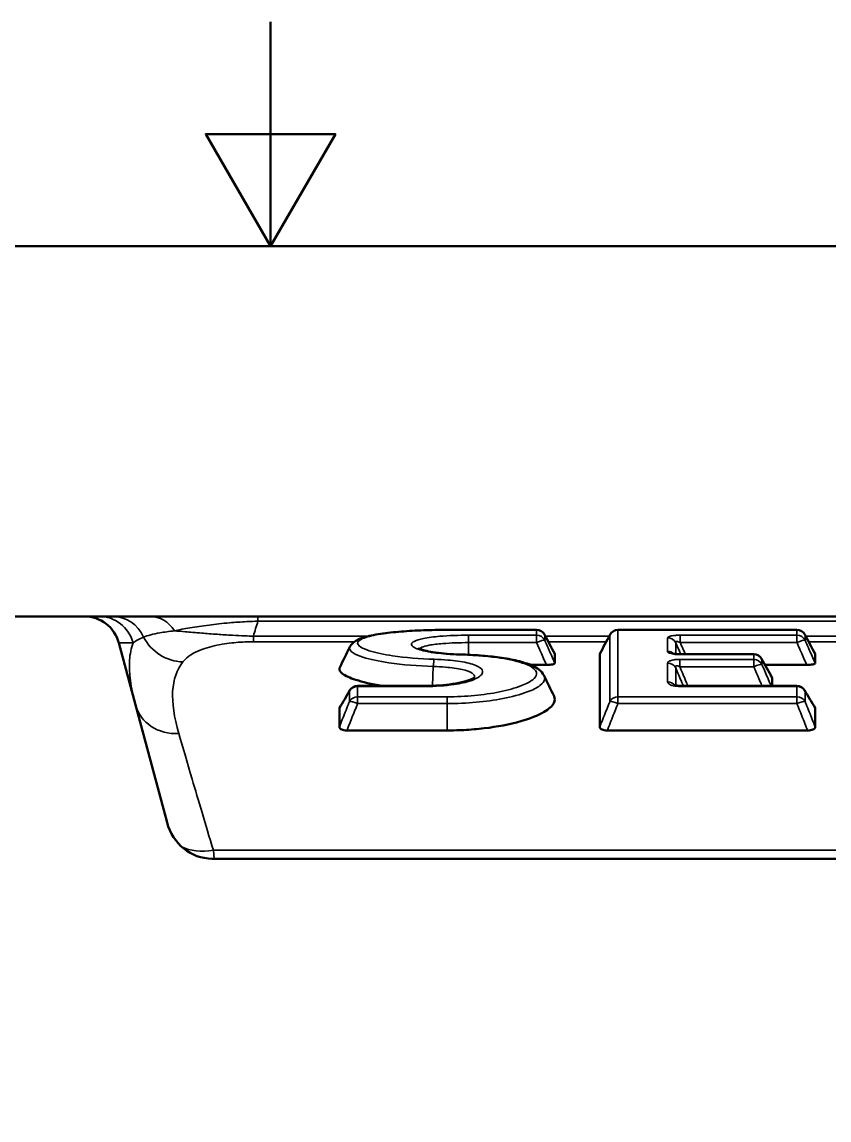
# Model space of a CAD drawing. Header units: millimetres. Extents: x 0 to 2181, y -65 to 1050.
# Drawn here: x 714.8 to 804.7, y 927.6 to 1050 of the extents above; entities that cross this region are included whole.
import ezdxf

# ---------------------------------------------------------------- set-up
doc = ezdxf.new("R2010")
doc.units = ezdxf.units.MM
doc.header["$LTSCALE"] = 2.5
for name, color, linetype, lineweight in [('Rahmen_0', 7, 'Continuous', 50), ('Sichtbar (ISO)', 7, 'Continuous', 50), ('Sichtbar schmal (ISO)', 7, 'Continuous', 35)]:
    doc.layers.add(name, color=color, linetype=linetype, lineweight=lineweight)

# ---------------------------------------------------------------- blocks, each defined once
blk = doc.blocks.new('Ränder Standardrahmen')
at = {"layer": 'Rahmen_0', "flags": 128}
for points in [[(297, 420), (297, 410), (294.113, 415), (299.887, 415), (297, 410)], [(10, 10), (10, 410), (584, 410), (584, 10), (10, 10)]]:
    blk.add_lwpolyline(points, dxfattribs=at)

msp = doc.modelspace()

# ---------------------------------------------------------------- linework, layer by layer
at = {"layer": 'Sichtbar (ISO)'}
for p, q in [((1241.09, 983.765), (357.662, 983.765)), ((762.157, 982.259), (772.123, 982.259)), ((781.192, 982.259), (801.123, 982.259)), ((730.961, 960.791), (725.6, 980.8)), ((774.157, 979.571), (774.157, 978.547)), ((779.157, 971.448), (779.157, 979.571)), ((788.072, 979.539), (796.321, 979.539)), ((803.157, 979.571), (803.157, 978.547)), ((773.223, 978.35), (771.457, 978.35)), ((802.223, 978.35), (797.573, 978.35)), ((798.357, 976.926), (798.357, 976.026)), ((752.192, 976.026), (759.757, 976.026)), ((788.143, 976.026), (801.123, 976.026)), ((750.157, 971.448), (750.157, 973.499)), ((803.157, 973.499), (803.157, 971.448)), ((762.157, 971.053), (750.998, 971.053)), ((802.317, 971.053), (779.998, 971.053)), ((979.368, 956.765), (735.957, 956.765))]:
    msp.add_line(p, q, dxfattribs=at)
for centre, radius, start, end in [((721.736, 979.765), 4, 15, 90), ((772.123, 981.259), 1, 28.25019, 90), ((781.192, 981.259), 1, 90, 151.74981), ((801.123, 981.259), 1, 28.25019, 90), ((796.321, 978.539), 1, 29.25574, 90), ((752.192, 975.026), 1, 90, 149.50579), ((801.123, 975.026), 1, 30.49421, 90)]:
    msp.add_arc(centre, radius, start, end, dxfattribs=at)
for centre, major_axis, ratio, start_param, end_param in [((-1467.252, 310.331), (2416.097, -19.031), 0.7503973, 0.388556, 0.3898274), ((3020.567, 310.331), (-2416.097, -19.031), 0.7503973, 5.893358, 5.8946293), ((-1438.252, 310.331), (2416.097, -19.031), 0.7503973, 0.388556, 0.3898274), ((-885.473, 454.171), (-1825.771, 16.83), 0.7501514, 3.5454969, 3.5471266), ((1970.57, 576.504), (1333.398, 14.593), 0.7498192, 2.7165016, 2.7186406), ((-417.255, 576.504), (-1333.398, 14.593), 0.7498192, 3.5645447, 3.5666837), ((735.791, 962.086), (1.383, -5.161), 0.9357712, 4.712389, 6.0375111)]:
    msp.add_ellipse(centre, major_axis=major_axis, ratio=ratio, start_param=start_param, end_param=end_param, dxfattribs=at)
for points, knots in [([(751.325, 980.366), (751.405, 980.53), (751.507, 980.655), (751.777, 980.924), (751.949, 981.03), (752.591, 981.366), (753.113, 981.505), (754.361, 981.769), (755.086, 981.874), (756.623, 982.044), (757.436, 982.108), (759.106, 982.202), (759.963, 982.232), (761.268, 982.255), (761.713, 982.259), (762.157, 982.259)], [1.2419098, 1.2419098, 1.2419098, 1.2419098, 1.2955342, 1.2955342, 1.3845932, 1.3845932, 1.6234601, 1.6234601, 1.8800416, 1.8800416, 2.136623, 2.136623, 2.3932045, 2.3932045, 2.5248171, 2.5248171, 2.5248171, 2.5248171]), ([(758.98, 980.204), (758.98, 980.204), (758.994, 980.194), (759.059, 980.16), (759.126, 980.129), (759.333, 980.052), (759.494, 980.003), (759.94, 979.89), (760.248, 979.829), (760.972, 979.714), (761.399, 979.663), (762.283, 979.582), (762.743, 979.552), (763.347, 979.527), (763.487, 979.522), (763.626, 979.519)], [0.98715075, 0.98715075, 0.98715075, 0.98715075, 1.02763301, 1.02763301, 1.09016146, 1.09016146, 1.17928779, 1.17928779, 1.30408415, 1.30408415, 1.45004615, 1.45004615, 1.59600815, 1.59600815, 1.63941195, 1.63941195, 1.63941195, 1.63941195]), ([(763.626, 979.519), (764.38, 979.497), (765.129, 979.46), (766.597, 979.348), (767.317, 979.273), (768.7, 979.081), (769.364, 978.963), (770.598, 978.667), (771.167, 978.492), (771.924, 978.135), (772.16, 978.001), (772.601, 977.655), (772.813, 977.439), (772.961, 977.137)], [-0.0000158, -0.0000158, -0.0000158, -0.0000158, 0.2229703, 0.2229703, 0.4459565, 0.4459565, 0.6689427, 0.6689427, 0.8919289, 0.8919289, 1.003422, 1.003422, 1.1149151, 1.1149151, 1.1149151, 1.1149151]), ([(787.321, 979.622), (787.321, 979.622), (787.321, 979.621), (787.326, 979.62), (787.336, 979.616), (787.37, 979.606), (787.394, 979.6), (787.461, 979.586), (787.505, 979.578), (787.614, 979.563), (787.681, 979.556), (787.839, 979.544), (787.932, 979.54), (788.042, 979.539), (788.057, 979.539), (788.072, 979.539)], [0.08182257, 0.08182257, 0.08182257, 0.08182257, 0.08645637, 0.08645637, 0.10316341, 0.10316341, 0.12266543, 0.12266543, 0.14607042, 0.14607042, 0.17439244, 0.17439244, 0.20873307, 0.20873307, 0.21423887, 0.21423887, 0.21423887, 0.21423887]), ([(754.888, 976.026), (753.735, 976.217), (752.752, 976.446), (751.335, 976.905), (750.824, 977.135), (750.231, 977.584), (750.114, 977.795), (750.179, 978.023), (750.188, 978.047), (750.2, 978.07)], [1.86608742, 1.86608742, 1.86608742, 1.86608742, 2.22843328, 2.22843328, 2.53334085, 2.53334085, 2.80113137, 2.80113137, 2.83285871, 2.83285871, 2.83285871, 2.83285871]), ([(774.157, 978.547), (774.157, 978.52), (774.134, 978.494), (774.042, 978.446), (773.978, 978.425), (773.815, 978.39), (773.72, 978.377), (773.492, 978.355), (773.358, 978.35), (773.223, 978.35)], [0, 0, 0, 0, 0.03758467, 0.03758467, 0.0721228, 0.0721228, 0.1061633, 0.1061633, 0.1466204, 0.1466204, 0.1466204, 0.1466204]), ([(803.157, 978.547), (803.157, 978.52), (803.134, 978.494), (803.042, 978.446), (802.978, 978.425), (802.815, 978.39), (802.72, 978.377), (802.492, 978.355), (802.358, 978.35), (802.223, 978.35)], [0, 0, 0, 0, 0.03758503, 0.03758503, 0.07212124, 0.07212124, 0.10616348, 0.10616348, 0.1466204, 0.1466204, 0.1466204, 0.1466204]), ([(759.757, 976.026), (760.276, 976.026), (760.794, 976.043), (761.81, 976.111), (762.309, 976.163), (763.252, 976.302), (763.698, 976.39), (764.441, 976.588), (764.747, 976.698), (765.079, 976.86), (765.166, 976.919), (765.209, 976.955), (765.214, 976.96), (765.214, 976.96)], [0, 0, 0, 0, 0.16203459, 0.16203459, 0.32406917, 0.32406917, 0.48610376, 0.48610376, 0.63486041, 0.63486041, 0.72653242, 0.72653242, 0.75523748, 0.75523748, 0.75523748, 0.75523748]), ([(787.429, 976.127), (787.429, 976.127), (787.429, 976.127), (787.431, 976.126), (787.438, 976.123), (787.464, 976.113), (787.484, 976.106), (787.538, 976.09), (787.575, 976.081), (787.667, 976.063), (787.725, 976.053), (787.864, 976.037), (787.948, 976.031), (788.07, 976.027), (788.106, 976.026), (788.143, 976.026)], [0.08465797, 0.08465797, 0.08465797, 0.08465797, 0.08634237, 0.08634237, 0.1031908, 0.1031908, 0.12205062, 0.12205062, 0.14446229, 0.14446229, 0.17188829, 0.17188829, 0.20560277, 0.20560277, 0.21973852, 0.21973852, 0.21973852, 0.21973852]), ([(774.073, 974.868), (774.192, 974.626), (774.186, 974.372), (773.878, 973.773), (773.499, 973.439), (772.286, 972.731), (771.383, 972.377), (769.136, 971.734), (767.741, 971.466), (765.547, 971.205), (764.789, 971.141), (763.509, 971.075), (762.991, 971.059), (762.366, 971.054), (762.262, 971.053), (762.157, 971.053)], [2.8555833, 2.8555833, 2.8555833, 2.8555833, 3.0885799, 3.0885799, 3.3888088, 3.3888088, 3.7623831, 3.7623831, 4.2038263, 4.2038263, 4.4274119, 4.4274119, 4.5765856, 4.5765856, 4.6063883, 4.6063883, 4.6063883, 4.6063883]), ([(750.998, 971.053), (750.885, 971.053), (750.773, 971.062), (750.574, 971.098), (750.489, 971.123), (750.342, 971.187), (750.284, 971.224), (750.214, 971.294), (750.193, 971.323), (750.164, 971.385), (750.157, 971.417), (750.157, 971.448)], [0, 0, 0, 0, 0.03402914, 0.03402914, 0.06489245, 0.06489245, 0.09648069, 0.09648069, 0.11798213, 0.11798213, 0.14053791, 0.14053791, 0.14053791, 0.14053791]), ([(779.998, 971.053), (779.885, 971.053), (779.773, 971.062), (779.574, 971.098), (779.489, 971.123), (779.342, 971.187), (779.284, 971.224), (779.214, 971.294), (779.193, 971.323), (779.164, 971.385), (779.157, 971.417), (779.157, 971.448)], [0, 0, 0, 0, 0.03402974, 0.03402974, 0.06489151, 0.06489151, 0.09648324, 0.09648324, 0.11798013, 0.11798013, 0.14053792, 0.14053792, 0.14053792, 0.14053792]), ([(803.157, 971.448), (803.157, 971.388), (803.133, 971.328), (803.036, 971.228), (802.975, 971.187), (802.823, 971.122), (802.738, 971.098), (802.539, 971.062), (802.429, 971.053), (802.317, 971.053)], [0, 0, 0, 0, 0.04246359, 0.04246359, 0.07630462, 0.07630462, 0.1072296, 0.1072296, 0.14101734, 0.14101734, 0.14101734, 0.14101734])]:
    msp.add_open_spline(points, degree=3, knots=knots, dxfattribs=at)
for points in [[(750.2, 978.07), (750.575, 978.835), (750.95, 979.6), (751.325, 980.366)], [(774.152, 979.591), (774.156, 979.584), (774.157, 979.578), (774.157, 979.571)], [(779.157, 979.571), (779.157, 979.578), (779.159, 979.584), (779.163, 979.591)], [(803.152, 979.591), (803.156, 979.584), (803.157, 979.578), (803.157, 979.571)], [(772.961, 977.137), (773.332, 976.381), (773.702, 975.624), (774.073, 974.868)], [(798.347, 976.965), (798.354, 976.952), (798.357, 976.939), (798.357, 976.926)], [(750.157, 973.499), (750.157, 973.524), (750.164, 973.548), (750.178, 973.572)], [(803.137, 973.572), (803.151, 973.548), (803.157, 973.524), (803.157, 973.499)]]:
    msp.add_open_spline(points, degree=3, dxfattribs=at)
at = {"layer": 'Sichtbar schmal (ISO)'}
for p, q in [((741.09, 983.229), (741.09, 983.765)), ((741.09, 983.229), (974.235, 983.229)), ((753.392, 981.561), (740.589, 981.561)), ((740.589, 981.561), (740.589, 980.936)), ((762.157, 982.259), (762.157, 982.241)), ((762.157, 982.241), (772.123, 982.241)), ((772.122, 981.666), (764.557, 981.666)), ((764.557, 979.484), (764.557, 981.666)), ((772.122, 981.666), (772.122, 980.84)), ((772.123, 982.259), (772.123, 982.241)), ((780.219, 981.561), (773.096, 981.561)), ((781.192, 982.241), (781.192, 982.259)), ((781.192, 982.241), (801.123, 982.241)), ((788.128, 980.84), (788.128, 981.666)), ((801.122, 981.666), (788.128, 981.666)), ((801.122, 981.666), (801.122, 980.84)), ((801.123, 982.259), (801.123, 982.241)), ((809.219, 981.561), (802.096, 981.561)), ((725.6, 980.8), (727.182, 980.8)), ((740.589, 980.936), (751.819, 980.936)), ((764.557, 980.84), (772.122, 980.84)), ((773.431, 980.936), (779.884, 980.936)), ((788.128, 980.84), (801.122, 980.84)), ((802.431, 980.936), (808.884, 980.936)), ((788.072, 979.539), (788.072, 979.501)), ((788.072, 979.501), (796.321, 979.501)), ((788.072, 978.16), (788.072, 978.966)), ((796.321, 978.966), (788.072, 978.966)), ((796.321, 979.539), (796.321, 979.501)), ((796.321, 978.966), (796.321, 978.16)), ((760.529, 976.039), (760.624, 978.182)), ((788.072, 978.16), (796.321, 978.16)), ((752.192, 975.953), (752.192, 976.026)), ((752.192, 975.953), (759.757, 975.953)), ((759.757, 976.026), (759.757, 975.953)), ((788.143, 976.026), (788.143, 975.953)), ((788.143, 975.953), (801.123, 975.953)), ((801.123, 976.026), (801.123, 975.953)), ((752.191, 974.046), (752.191, 974.807)), ((762.157, 974.807), (752.191, 974.807)), ((752.191, 974.046), (762.157, 974.046)), ((762.157, 971.053), (762.157, 974.807)), ((781.191, 974.046), (781.191, 974.807)), ((801.124, 974.807), (781.191, 974.807)), ((781.191, 974.046), (801.124, 974.046)), ((801.124, 974.807), (801.124, 974.046)), ((736.122, 957.695), (979.203, 957.695)), ((736.216, 956.765), (736.122, 957.695))]:
    msp.add_line(p, q, dxfattribs=at)
for centre, major_axis, ratio, start_param, end_param in [((723.368, 979.765), (0, 4), 0.98712, 4.9741884, 6.2831853), ((724.847, 979.765), (0, 4), 0.9673104, 5.1499951, 6.2831853), ((729.075, 979.765), (0, 4), 0.8471969, 5.3522162, 6.2831853), ((732.733, 983.579), (4.014, -2.981), 0.9663281, 4.2448553, 5.3349216), ((772.122, 980.688), (1, -0.001), 0.9785599, 0.4381037, 1.571452), ((772.123, 981.259), (-1, 0.001), 0.9822514, 3.5804957, 4.7132274), ((772.123, 981.259), (0.881, 0.473), 0.6116387, 6.1822643, 6.2831853), ((781.192, 981.259), (-1, -0.001), 0.9822514, 4.7115506, 5.8442822), ((781.192, 981.259), (-0.881, 0.473), 0.6116387, 0, 0.100921), ((786.722, 980.402), (1, -0.001), 0.9766086, 0.4377636, 1.5713663), ((801.122, 980.688), (1, -0.001), 0.9785599, 0.4381037, 1.571452), ((801.123, 981.259), (-1, 0.001), 0.9822514, 3.5804957, 4.7132274), ((801.123, 981.259), (0.881, 0.473), 0.6116387, 6.1822643, 6.2831853), ((772.122, 980.688), (0.914, 0.405), 0.1390149, 0.0883457, 1.5093177), ((801.122, 980.688), (0.914, 0.405), 0.1390149, 0.0883457, 1.5093177), ((760.717, 978.029), (0.03, 1), 0.0986167, 0.2932275, 1.4199739), ((763.598, 978.519), (0.028, 1), 0.0991339, 0, 0.2778268), ((786.722, 978.901), (1, 0), 0.9652428, 0.8036855, 1.5709556), ((796.321, 978.539), (-1, 0), 0.9622106, 3.5780041, 4.7124554), ((796.321, 978.008), (1, 0), 0.9575484, 0.4362782, 1.5707287), ((796.321, 978.539), (0.872, 0.489), 0.60795, 6.1377045, 6.2831853), ((786.722, 977.609), (1, 0), 0.9538792, 0.4362482, 1.5706295), ((796.321, 978.008), (0.92, 0.392), 0.1398594, 0.1233367, 1.5113007), ((786.722, 975.528), (1, 0.001), 0.9323174, 0.6549263, 1.57012), ((752.192, 975.026), (-1, 0.001), 0.9264887, 4.7131878, 5.8456866), ((752.192, 975.026), (-0.862, 0.507), 0.603188, 0, 0.2012539), ((801.123, 975.026), (-1, -0.001), 0.9264887, 3.5790914, 4.7115901), ((801.123, 975.026), (0.862, 0.507), 0.603188, 6.0819314, 6.2831853), ((752.191, 973.895), (1, -0.001), 0.9124179, 1.5718726, 2.7027404), ((752.191, 973.895), (-0.928, 0.372), 0.1411099, 4.7687956, 6.1066168), ((781.191, 973.895), (1, -0.001), 0.9124179, 1.5718726, 2.7027404), ((781.191, 973.895), (-0.928, 0.372), 0.1411099, 4.7687956, 6.1066168), ((801.124, 973.895), (1, 0.001), 0.9124179, 0.4388523, 1.56972), ((801.124, 973.895), (0.928, 0.372), 0.1411099, 0.1765685, 1.5143897), ((732.279, 975.19), (-4.83, -1.294), 0.8897743, 0, 1.3367512), ((736.122, 960.848), (-4.83, -1.294), 0.6173323, 0.6037734, 1.406867)]:
    msp.add_ellipse(centre, major_axis=major_axis, ratio=ratio, start_param=start_param, end_param=end_param, dxfattribs=at)
for points, knots in [([(731.793, 982.153), (732.316, 982.267), (732.89, 982.379), (734.165, 982.597), (734.87, 982.703), (736.347, 982.892), (737.111, 982.976), (738.541, 983.1), (739.184, 983.146), (740.255, 983.201), (740.674, 983.218), (741.09, 983.229)], [-1.5409905, -1.5409905, -1.5409905, -1.5409905, -1.1650423, -1.1650423, -0.7812928, -0.7812928, -0.4293011, -0.4293011, -0.1651158, -0.1651158, 0, 0, 0, 0]), ([(727.182, 980.8), (727.329, 980.92), (727.501, 981.034), (727.892, 981.254), (728.111, 981.359), (728.352, 981.46)], [-0.70996152, -0.70996152, -0.70996152, -0.70996152, -0.35498076, -0.35498076, 0, 0, 0, 0]), ([(728.352, 981.46), (728.804, 981.636), (729.402, 981.792), (730.646, 982.011), (731.183, 982.086), (731.793, 982.153)], [-1.1007002, -1.1007002, -1.1007002, -1.1007002, -0.4169913, -0.4169913, 0, 0, 0, 0]), ([(740.589, 981.561), (740.277, 981.57), (739.966, 981.58), (739.179, 981.611), (738.713, 981.634), (737.656, 981.691), (737.091, 981.727), (735.926, 981.808), (735.349, 981.852), (734.135, 981.95), (733.533, 982.003), (732.554, 982.087), (732.157, 982.122), (731.793, 982.153)], [0, 0, 0, 0, 0.0550176, 0.0550176, 0.14304576, 0.14304576, 0.26637037, 0.26637037, 0.41897253, 0.41897253, 0.61899325, 0.61899325, 0.78042209, 0.78042209, 0.78042209, 0.78042209]), ([(760.717, 978.987), (760.717, 978.987), (760.717, 978.987), (760.717, 978.987), (759.107, 979.035), (757.518, 979.165), (755.11, 979.525), (754.203, 979.713), (753.099, 980.064), (752.767, 980.202), (752.26, 980.522), (752.141, 980.708), (752.277, 981.028), (752.467, 981.165), (753.164, 981.467), (753.772, 981.616), (755.232, 981.87), (756.103, 981.971), (758.08, 982.135), (759.205, 982.191), (760.947, 982.234), (761.552, 982.241), (762.157, 982.241)], [-0.0000252, -0.0000252, -0.0000252, -0.0000252, 0, 0, 0, 0.4854252, 0.4854252, 0.8202301, 0.8202301, 1.0074069, 1.0074069, 1.2354543, 1.2354543, 1.4234511, 1.4234511, 1.6983733, 1.6983733, 1.9978115, 1.9978115, 2.3431944, 2.3431944, 2.5248171, 2.5248171, 2.5248171, 2.5248171]), ([(764.557, 981.666), (763.459, 981.666), (762.355, 981.628), (760.677, 981.484), (760.053, 981.405), (759.095, 981.211), (758.733, 981.103), (758.334, 980.89), (758.233, 980.794), (758.173, 980.557), (758.286, 980.413), (758.827, 980.111), (759.328, 979.961), (760.553, 979.717), (761.285, 979.625), (762.553, 979.523), (763.073, 979.496), (763.598, 979.481)], [0, 0, 0, 0, 0.3295405, 0.3295405, 0.5435688, 0.5435688, 0.7213446, 0.7213446, 0.8470143, 0.8470143, 1.0206837, 1.0206837, 1.2431147, 1.2431147, 1.4811167, 1.4811167, 1.6394119, 1.6394119, 1.6394119, 1.6394119]), ([(772.123, 982.241), (772.123, 982.15), (772.123, 982.057), (772.122, 981.865), (772.122, 981.767), (772.122, 981.666)], [0, 0, 0, 0, 0.14524729, 0.14524729, 0.29049457, 0.29049457, 0.29049457, 0.29049457]), ([(773.028, 981.102), (773.028, 981.203), (773.028, 981.3), (773.028, 981.491), (773.028, 981.585), (773.028, 981.676)], [-0.29049457, -0.29049457, -0.29049457, -0.29049457, -0.14524729, -0.14524729, 0, 0, 0, 0]), ([(773.028, 981.676), (773.068, 981.602), (773.107, 981.529), (773.263, 981.239), (773.379, 981.023), (773.495, 980.806), (773.606, 980.6), (773.716, 980.394), (773.937, 979.983), (774.047, 979.777), (774.157, 979.571)], [-0.30205087, -0.30205087, -0.30205087, -0.30205087, -0.27041246, -0.27041246, -0.17720885, -0.17720885, -0.17720885, -0.08860442, -0.08860442, 0, 0, 0, 0]), ([(779.157, 979.571), (779.273, 979.788), (779.39, 980.004), (779.622, 980.438), (779.738, 980.654), (779.854, 980.871), (779.965, 981.076), (780.075, 981.282), (780.219, 981.55), (780.253, 981.613), (780.287, 981.676)], [0, 0, 0, 0, 0.09323858, 0.09323858, 0.18647716, 0.18647716, 0.18647716, 0.27504662, 0.27504662, 0.30205087, 0.30205087, 0.30205087, 0.30205087]), ([(780.287, 981.676), (780.287, 980.868), (780.287, 979.894), (780.287, 977.482), (780.287, 976.046), (780.286, 974.283)], [-2.5736913, -2.5736913, -2.5736913, -2.5736913, -1.2868457, -1.2868457, 0, 0, 0, 0]), ([(781.191, 974.807), (781.193, 976.585), (781.193, 978.03), (781.193, 980.454), (781.193, 981.432), (781.192, 982.241)], [0, 0, 0, 0, 1.2868457, 1.2868457, 2.5736913, 2.5736913, 2.5736913, 2.5736913]), ([(788.128, 981.666), (788.027, 981.666), (787.926, 981.665), (787.669, 981.654), (787.516, 981.643), (787.195, 981.604), (787.039, 981.573), (786.79, 981.489), (786.722, 981.434), (786.722, 981.378)], [0, 0, 0, 0, 0.03021537, 0.03021537, 0.07855997, 0.07855997, 0.14140795, 0.14140795, 0.21862985, 0.21862985, 0.21862985, 0.21862985]), ([(786.722, 981.378), (786.722, 981.15), (786.722, 980.911), (786.722, 980.408), (786.722, 980.144), (786.722, 979.866)], [0, 0, 0, 0, 0.31585115, 0.31585115, 0.63170231, 0.63170231, 0.63170231, 0.63170231]), ([(801.123, 982.241), (801.123, 982.15), (801.123, 982.057), (801.122, 981.865), (801.122, 981.767), (801.122, 981.666)], [0, 0, 0, 0, 0.14524729, 0.14524729, 0.29049457, 0.29049457, 0.29049457, 0.29049457]), ([(802.028, 981.102), (802.028, 981.203), (802.028, 981.3), (802.028, 981.491), (802.028, 981.585), (802.028, 981.676)], [-0.29049457, -0.29049457, -0.29049457, -0.29049457, -0.14524729, -0.14524729, 0, 0, 0, 0]), ([(802.028, 981.676), (802.068, 981.602), (802.107, 981.529), (802.263, 981.239), (802.379, 981.023), (802.495, 980.806), (802.606, 980.6), (802.716, 980.394), (802.937, 979.983), (803.047, 979.777), (803.157, 979.571)], [-0.30205087, -0.30205087, -0.30205087, -0.30205087, -0.27041246, -0.27041246, -0.17720885, -0.17720885, -0.17720885, -0.08860442, -0.08860442, 0, 0, 0, 0]), ([(727.182, 980.8), (726.966, 980.22), (726.834, 979.581), (726.694, 977.498), (726.923, 975.863), (727.45, 973.896)], [0.6487644, 0.6487644, 0.6487644, 0.6487644, 1.3382268, 1.3382268, 2.6764536, 2.6764536, 2.6764536, 2.6764536]), ([(732.733, 978.689), (732.804, 978.782), (732.882, 978.872), (733.212, 979.21), (733.519, 979.443), (734.207, 979.825), (734.555, 979.981), (735.258, 980.229), (735.584, 980.327), (736.293, 980.503), (736.671, 980.583), (737.426, 980.709), (737.782, 980.759), (738.494, 980.838), (738.838, 980.869), (739.475, 980.909), (739.754, 980.921), (740.222, 980.933), (740.405, 980.936), (740.589, 980.936)], [-1.6678853, -1.6678853, -1.6678853, -1.6678853, -1.5290106, -1.5290106, -1.1362516, -1.1362516, -0.8341293, -0.8341293, -0.6189933, -0.6189933, -0.4189725, -0.4189725, -0.2663704, -0.2663704, -0.1430458, -0.1430458, -0.0550176, -0.0550176, 0, 0, 0, 0]), ([(751.325, 980.366), (751.322, 980.359), (751.319, 980.353), (751.223, 980.132), (751.365, 979.903), (751.958, 979.521), (752.342, 979.362), (753.593, 978.962), (754.595, 978.758), (757.212, 978.369), (758.91, 978.233), (760.624, 978.182)], [-1.2419098, -1.2419098, -1.2419098, -1.2419098, -1.2354543, -1.2354543, -1.0074069, -1.0074069, -0.8202301, -0.8202301, -0.4854252, -0.4854252, 0, 0, 0, 0]), ([(759.119, 980.134), (759.147, 980.197), (759.221, 980.258), (759.521, 980.402), (759.804, 980.48), (760.586, 980.625), (761.114, 980.688), (762.576, 980.806), (763.569, 980.84), (764.557, 980.84)], [-0.83742678, -0.83742678, -0.83742678, -0.83742678, -0.72134461, -0.72134461, -0.54356882, -0.54356882, -0.3295405, -0.3295405, 0, 0, 0, 0]), ([(772.122, 980.84), (772.155, 980.766), (772.187, 980.693), (772.342, 980.343), (772.464, 980.067), (772.587, 979.79), (772.693, 979.55), (772.799, 979.31), (773.011, 978.83), (773.117, 978.59), (773.223, 978.35)], [-0.27487802, -0.27487802, -0.27487802, -0.27487802, -0.25053374, -0.25053374, -0.15898923, -0.15898923, -0.15898923, -0.07949462, -0.07949462, 0, 0, 0, 0]), ([(774.157, 978.547), (774.148, 978.569), (774.138, 978.59), (774.129, 978.612), (774.023, 978.852), (773.917, 979.092), (773.705, 979.572), (773.599, 979.813), (773.493, 980.053), (773.37, 980.329), (773.248, 980.606), (773.093, 980.955), (773.061, 981.029), (773.028, 981.102)], [-0.00716722, -0.00716722, -0.00716722, -0.00716722, 0, 0, 0, 0.07949462, 0.07949462, 0.15898923, 0.15898923, 0.15898923, 0.25053374, 0.25053374, 0.27487802, 0.27487802, 0.27487802, 0.27487802]), ([(787.628, 980.815), (787.605, 980.885), (787.613, 980.938), (787.688, 980.984), (787.743, 980.986), (787.868, 980.957), (787.931, 980.935), (788.04, 980.886), (788.084, 980.864), (788.128, 980.84)], [-0.21862985, -0.21862985, -0.21862985, -0.21862985, -0.14140795, -0.14140795, -0.07855997, -0.07855997, -0.03021537, -0.03021537, 0, 0, 0, 0]), ([(787.628, 979.562), (787.628, 979.747), (787.628, 979.926), (787.628, 980.349), (787.628, 980.588), (787.628, 980.815)], [-0.53372943, -0.53372943, -0.53372943, -0.53372943, -0.31585115, -0.31585115, 0, 0, 0, 0]), ([(787.628, 980.815), (787.655, 980.754), (787.682, 980.692), (787.821, 980.377), (787.933, 980.123), (788.045, 979.869), (788.093, 979.759), (788.142, 979.649), (788.19, 979.539)], [-0.28310531, -0.28310531, -0.28310531, -0.28310531, -0.26270447, -0.26270447, -0.17870833, -0.17870833, -0.17870833, -0.14227092, -0.14227092, -0.14227092, -0.14227092]), ([(788.701, 979.539), (788.633, 979.693), (788.566, 979.846), (788.498, 980), (788.386, 980.254), (788.274, 980.507), (788.151, 980.787), (788.139, 980.814), (788.128, 980.84)], [0.12785659, 0.12785659, 0.12785659, 0.12785659, 0.17870833, 0.17870833, 0.17870833, 0.26270447, 0.26270447, 0.27136955, 0.27136955, 0.27136955, 0.27136955]), ([(801.122, 980.84), (801.155, 980.766), (801.187, 980.693), (801.342, 980.343), (801.464, 980.067), (801.587, 979.79), (801.693, 979.55), (801.799, 979.31), (802.011, 978.83), (802.117, 978.59), (802.223, 978.35)], [-0.27487802, -0.27487802, -0.27487802, -0.27487802, -0.25053374, -0.25053374, -0.15898923, -0.15898923, -0.15898923, -0.07949462, -0.07949462, 0, 0, 0, 0]), ([(803.157, 978.547), (803.148, 978.569), (803.138, 978.59), (803.129, 978.612), (803.023, 978.852), (802.917, 979.092), (802.705, 979.572), (802.599, 979.813), (802.493, 980.053), (802.37, 980.329), (802.248, 980.606), (802.093, 980.955), (802.061, 981.029), (802.028, 981.102)], [-0.00716722, -0.00716722, -0.00716722, -0.00716722, 0, 0, 0, 0.07949462, 0.07949462, 0.15898923, 0.15898923, 0.15898923, 0.25053374, 0.25053374, 0.27487802, 0.27487802, 0.27487802, 0.27487802]), ([(759.757, 975.953), (760.848, 975.953), (761.943, 976.024), (763.631, 976.278), (764.271, 976.418), (765.225, 976.741), (765.577, 976.909), (765.981, 977.23), (766.085, 977.375), (766.139, 977.714), (766.021, 977.905), (765.468, 978.287), (764.964, 978.462), (763.732, 978.739), (762.994, 978.838), (761.735, 978.944), (761.228, 978.972), (760.717, 978.987)], [0, 0, 0, 0, 0.3271073, 0.3271073, 0.5459306, 0.5459306, 0.7189684, 0.7189684, 0.8487995, 0.8487995, 1.0234582, 1.0234582, 1.2452989, 1.2452989, 1.4843693, 1.4843693, 1.6384819, 1.6384819, 1.6384819, 1.6384819]), ([(763.598, 979.481), (763.598, 979.481), (763.598, 979.481), (763.598, 979.481), (765.011, 979.441), (766.406, 979.342), (768.765, 979.027), (769.766, 978.832), (770.972, 978.434), (771.323, 978.282), (771.957, 977.879), (772.153, 977.608), (772.091, 977.119), (771.939, 976.907), (771.394, 976.467), (770.965, 976.244), (769.753, 975.765), (768.898, 975.531), (767.107, 975.17), (766.173, 975.037), (764.214, 974.854), (763.185, 974.807), (762.157, 974.807)], [-0.0000232, -0.0000232, -0.0000232, -0.0000232, 0, 0, 0, 0.4261704, 0.4261704, 0.7816962, 0.7816962, 0.9611483, 0.9611483, 1.2088399, 1.2088399, 1.3931797, 1.3931797, 1.611622, 1.611622, 1.9193191, 1.9193191, 2.213872, 2.213872, 2.52224, 2.52224, 2.52224, 2.52224]), ([(786.722, 979.866), (786.722, 979.816), (786.756, 979.764), (786.948, 979.641), (787.172, 979.576), (787.642, 979.514), (787.857, 979.501), (788.072, 979.501)], [0, 0, 0, 0, 0.05760643, 0.05760643, 0.14977672, 0.14977672, 0.21423887, 0.21423887, 0.21423887, 0.21423887]), ([(788.072, 978.966), (787.977, 978.966), (787.882, 978.963), (787.639, 978.95), (787.494, 978.934), (787.191, 978.883), (787.044, 978.842), (786.791, 978.726), (786.722, 978.645), (786.722, 978.563)], [0, 0, 0, 0, 0.02852323, 0.02852323, 0.0741604, 0.0741604, 0.13348872, 0.13348872, 0.21417741, 0.21417741, 0.21417741, 0.21417741]), ([(796.321, 979.501), (796.321, 979.415), (796.321, 979.327), (796.321, 979.148), (796.321, 979.057), (796.321, 978.966)], [0, 0, 0, 0, 0.09475832, 0.09475832, 0.18951664, 0.18951664, 0.18951664, 0.18951664]), ([(797.228, 978.413), (797.228, 978.504), (797.228, 978.594), (797.228, 978.772), (797.228, 978.859), (797.228, 978.946)], [-0.18951664, -0.18951664, -0.18951664, -0.18951664, -0.09475832, -0.09475832, 0, 0, 0, 0]), ([(797.228, 978.946), (797.277, 978.858), (797.326, 978.771), (797.485, 978.487), (797.596, 978.289), (797.706, 978.092), (797.815, 977.898), (797.923, 977.703), (798.14, 977.314), (798.249, 977.12), (798.357, 976.926)], [-0.29169811, -0.29169811, -0.29169811, -0.29169811, -0.25385722, -0.25385722, -0.16838531, -0.16838531, -0.16838531, -0.08419265, -0.08419265, 0, 0, 0, 0]), ([(732.279, 970.71), (731.752, 972.548), (731.515, 974.098), (731.664, 976.723), (732.048, 977.798), (732.733, 978.689)], [-2.6764536, -2.6764536, -2.6764536, -2.6764536, -1.3382268, -1.3382268, 0, 0, 0, 0]), ([(760.624, 978.182), (761.085, 978.169), (761.54, 978.144), (762.658, 978.05), (763.3, 977.963), (764.328, 977.73), (764.725, 977.588), (765.145, 977.288), (765.229, 977.14), (765.199, 976.972), (765.195, 976.956), (765.189, 976.939)], [-1.63848195, -1.63848195, -1.63848195, -1.63848195, -1.48436926, -1.48436926, -1.24529887, -1.24529887, -1.02345825, -1.02345825, -0.84879953, -0.84879953, -0.8294716, -0.8294716, -0.8294716, -0.8294716]), ([(786.722, 978.563), (786.722, 978.245), (786.722, 977.911), (786.722, 977.211), (786.722, 976.845), (786.722, 976.461)], [0, 0, 0, 0, 0.3152346, 0.3152346, 0.6304692, 0.6304692, 0.6304692, 0.6304692]), ([(787.628, 978.012), (787.6, 978.106), (787.602, 978.183), (787.67, 978.258), (787.72, 978.271), (787.833, 978.259), (787.89, 978.243), (787.99, 978.202), (788.031, 978.182), (788.072, 978.16)], [-0.21417741, -0.21417741, -0.21417741, -0.21417741, -0.13348872, -0.13348872, -0.0741604, -0.0741604, -0.02852323, -0.02852323, 0, 0, 0, 0]), ([(787.628, 976.07), (787.628, 976.399), (787.628, 976.714), (787.628, 977.364), (787.628, 977.696), (787.628, 978.012)], [-0.5898032, -0.5898032, -0.5898032, -0.5898032, -0.3152346, -0.3152346, 0, 0, 0, 0]), ([(787.628, 978.012), (787.652, 977.954), (787.677, 977.896), (787.816, 977.568), (787.93, 977.298), (788.045, 977.028), (788.163, 976.749), (788.28, 976.469), (788.421, 976.136), (788.444, 976.081), (788.467, 976.026)], [-0.29163437, -0.29163437, -0.29163437, -0.29163437, -0.27247744, -0.27247744, -0.18361315, -0.18361315, -0.18361315, -0.09180657, -0.09180657, -0.07382671, -0.07382671, -0.07382671, -0.07382671]), ([(788.973, 976.026), (788.933, 976.123), (788.892, 976.219), (788.734, 976.595), (788.616, 976.874), (788.498, 977.153), (788.383, 977.423), (788.269, 977.693), (788.127, 978.029), (788.1, 978.094), (788.072, 978.16)], [0.06009749, 0.06009749, 0.06009749, 0.06009749, 0.09180657, 0.09180657, 0.18361315, 0.18361315, 0.18361315, 0.27247744, 0.27247744, 0.29400779, 0.29400779, 0.29400779, 0.29400779]), ([(796.321, 978.16), (796.371, 978.044), (796.42, 977.928), (796.58, 977.553), (796.69, 977.294), (796.8, 977.034), (796.909, 976.779), (797.017, 976.523), (797.16, 976.187), (797.194, 976.107), (797.228, 976.026)], [-0.29176738, -0.29176738, -0.29176738, -0.29176738, -0.25367471, -0.25367471, -0.1682468, -0.1682468, -0.1682468, -0.0841234, -0.0841234, -0.0576523, -0.0576523, -0.0576523, -0.0576523]), ([(798.241, 976.026), (798.172, 976.191), (798.102, 976.355), (797.924, 976.775), (797.815, 977.031), (797.707, 977.287), (797.596, 977.546), (797.486, 977.806), (797.326, 978.181), (797.277, 978.297), (797.228, 978.413)], [0.03002482, 0.03002482, 0.03002482, 0.03002482, 0.0841234, 0.0841234, 0.1682468, 0.1682468, 0.1682468, 0.25367471, 0.25367471, 0.29176738, 0.29176738, 0.29176738, 0.29176738]), ([(762.157, 974.046), (763.247, 974.046), (764.336, 974.094), (766.423, 974.283), (767.422, 974.419), (769.36, 974.796), (770.297, 975.04), (771.66, 975.555), (772.155, 975.798), (772.8, 976.29), (772.987, 976.533), (773.04, 976.896), (773.017, 977.018), (772.959, 977.136)], [-2.52224, -2.52224, -2.52224, -2.52224, -2.213872, -2.213872, -1.9193191, -1.9193191, -1.611622, -1.611622, -1.3931797, -1.3931797, -1.2088399, -1.2088399, -1.1149151, -1.1149151, -1.1149151, -1.1149151]), ([(786.722, 976.461), (786.723, 976.426), (786.732, 976.391), (786.781, 976.301), (786.836, 976.248), (787.017, 976.135), (787.16, 976.081), (787.568, 975.982), (787.856, 975.953), (788.143, 975.953)], [0, 0, 0, 0, 0.02858813, 0.02858813, 0.07432914, 0.07432914, 0.13379246, 0.13379246, 0.21973852, 0.21973852, 0.21973852, 0.21973852]), ([(750.157, 973.499), (750.17, 973.52), (750.182, 973.541), (750.194, 973.562), (750.299, 973.74), (750.404, 973.918), (750.613, 974.275), (750.718, 974.453), (750.823, 974.632), (750.945, 974.839), (751.067, 975.047), (751.222, 975.31), (751.254, 975.365), (751.287, 975.42)], [-0.00912714, -0.00912714, -0.00912714, -0.00912714, 0, 0, 0, 0.07787307, 0.07787307, 0.15574614, 0.15574614, 0.15574614, 0.24640841, 0.24640841, 0.2704631, 0.2704631, 0.2704631, 0.2704631]), ([(751.287, 975.42), (751.287, 975.238), (751.286, 975.053), (751.286, 974.674), (751.286, 974.481), (751.286, 974.283)], [-0.28826859, -0.28826859, -0.28826859, -0.28826859, -0.14413429, -0.14413429, 0, 0, 0, 0]), ([(752.191, 974.807), (752.191, 975.006), (752.191, 975.201), (752.192, 975.583), (752.192, 975.77), (752.192, 975.953)], [0, 0, 0, 0, 0.14413429, 0.14413429, 0.28826859, 0.28826859, 0.28826859, 0.28826859]), ([(801.123, 975.953), (801.123, 975.77), (801.123, 975.583), (801.124, 975.201), (801.124, 975.006), (801.124, 974.807)], [0, 0, 0, 0, 0.14413429, 0.14413429, 0.28826859, 0.28826859, 0.28826859, 0.28826859]), ([(802.029, 974.283), (802.029, 974.481), (802.029, 974.674), (802.028, 975.053), (802.028, 975.238), (802.028, 975.42)], [-0.28826859, -0.28826859, -0.28826859, -0.28826859, -0.14413429, -0.14413429, 0, 0, 0, 0]), ([(802.028, 975.42), (802.061, 975.365), (802.093, 975.309), (802.248, 975.047), (802.37, 974.839), (802.493, 974.631), (802.597, 974.453), (802.702, 974.275), (802.912, 973.918), (803.016, 973.74), (803.121, 973.562), (803.133, 973.541), (803.145, 973.52), (803.157, 973.499)], [-0.2704631, -0.2704631, -0.2704631, -0.2704631, -0.2463692, -0.2463692, -0.15566772, -0.15566772, -0.15566772, -0.07783386, -0.07783386, 0, 0, 0, 0.00912714, 0.00912714, 0.00912714, 0.00912714]), ([(751.286, 974.283), (751.244, 974.177), (751.201, 974.071), (751.045, 973.679), (750.931, 973.394), (750.817, 973.108), (750.707, 972.832), (750.597, 972.555), (750.377, 972.002), (750.267, 971.725), (750.157, 971.448)], [-0.30805596, -0.30805596, -0.30805596, -0.30805596, -0.27334164, -0.27334164, -0.18034116, -0.18034116, -0.18034116, -0.09017058, -0.09017058, 0, 0, 0, 0]), ([(750.998, 971.053), (751.02, 971.107), (751.041, 971.16), (751.062, 971.213), (751.172, 971.49), (751.282, 971.767), (751.502, 972.32), (751.612, 972.596), (751.722, 972.872), (751.836, 973.157), (751.949, 973.442), (752.106, 973.834), (752.148, 973.94), (752.191, 974.046)], [-0.01738537, -0.01738537, -0.01738537, -0.01738537, 0, 0, 0, 0.09017058, 0.09017058, 0.18034116, 0.18034116, 0.18034116, 0.27334164, 0.27334164, 0.30805596, 0.30805596, 0.30805596, 0.30805596]), ([(780.286, 974.283), (780.25, 974.192), (780.213, 974.101), (780.069, 973.739), (779.961, 973.469), (779.853, 973.198), (779.737, 972.907), (779.621, 972.615), (779.389, 972.032), (779.273, 971.74), (779.157, 971.448)], [0.05828616, 0.05828616, 0.05828616, 0.05828616, 0.0881204, 0.0881204, 0.17624079, 0.17624079, 0.17624079, 0.27129146, 0.27129146, 0.36634213, 0.36634213, 0.36634213, 0.36634213]), ([(779.998, 971.053), (780.02, 971.107), (780.041, 971.16), (780.062, 971.213), (780.178, 971.505), (780.293, 971.796), (780.525, 972.379), (780.641, 972.671), (780.758, 972.962), (780.865, 973.232), (780.973, 973.502), (781.118, 973.864), (781.154, 973.955), (781.191, 974.046)], [-0.3837275, -0.3837275, -0.3837275, -0.3837275, -0.36634213, -0.36634213, -0.36634213, -0.27129146, -0.27129146, -0.17624079, -0.17624079, -0.17624079, -0.0881204, -0.0881204, -0.05828616, -0.05828616, -0.05828616, -0.05828616]), ([(801.124, 974.046), (801.167, 973.94), (801.209, 973.834), (801.366, 973.442), (801.479, 973.157), (801.593, 972.872), (801.703, 972.596), (801.813, 972.32), (802.033, 971.767), (802.143, 971.49), (802.253, 971.213), (802.274, 971.16), (802.295, 971.107), (802.317, 971.053)], [-0.30805596, -0.30805596, -0.30805596, -0.30805596, -0.27334661, -0.27334661, -0.18035109, -0.18035109, -0.18035109, -0.09017555, -0.09017555, 0, 0, 0, 0.01738537, 0.01738537, 0.01738537, 0.01738537]), ([(803.157, 971.448), (803.048, 971.725), (802.938, 972.002), (802.718, 972.555), (802.608, 972.832), (802.498, 973.109), (802.384, 973.394), (802.27, 973.679), (802.114, 974.071), (802.071, 974.177), (802.029, 974.283)], [0, 0, 0, 0, 0.09017555, 0.09017555, 0.18035109, 0.18035109, 0.18035109, 0.27334661, 0.27334661, 0.30805596, 0.30805596, 0.30805596, 0.30805596]), ([(736.122, 957.695), (735.228, 960.651), (734.44, 963.295), (733.197, 967.524), (732.708, 969.215), (732.279, 970.71)], [-2.4063449, -2.4063449, -2.4063449, -2.4063449, -1.0888693, -1.0888693, 0, 0, 0, 0])]:
    msp.add_open_spline(points, degree=3, knots=knots, dxfattribs=at)
msp.add_open_spline([(740.589, 981.561), (740.744, 982.118), (740.911, 982.674), (741.09, 983.229)], degree=3, dxfattribs=at)

# ---------------------------------------------------------------- block references
at = {"xscale": 2.5, "yscale": 2.5, "zscale": 2.5}
msp.add_blockref('Ränder Standardrahmen', (0, 0), dxfattribs=at)

doc.saveas('drawing.dxf')
